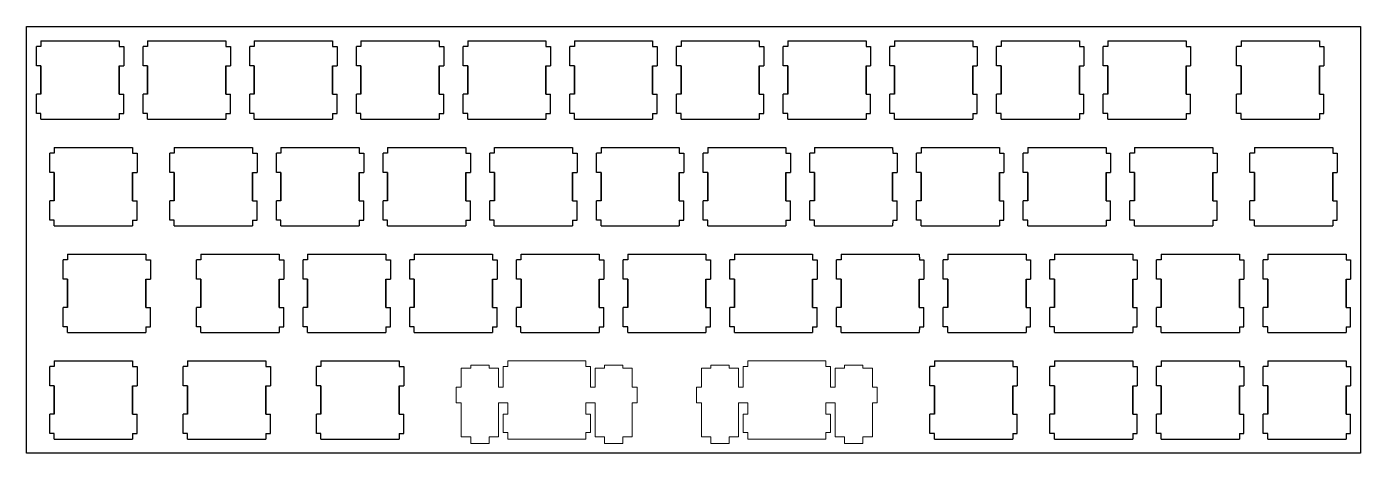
# Model space of a CAD drawing. Header units: millimetres. Extents: x 25 to 263, y 19 to 95.
import ezdxf

# ---------------------------------------------------------------- set-up
doc = ezdxf.new("R2010")
doc.units = ezdxf.units.MM
doc.header["$MEASUREMENT"] = 0
doc.layers.add('Layer 1', color=7, linetype='Continuous')

# ---------------------------------------------------------------- blocks, each defined once
blk = doc.blocks.new('*U1')
for p, q in [((-6.98755, 6.00456), (-7.80035, 6.00456)), ((-6.98755, 6.985), (-6.98755, 6.00456)), ((-6.985, 6.985), (6.985, 6.985)), ((6.985, 6.985), (6.98755, 6.00456)), ((6.98755, 6.00456), (7.80035, 6.00456)), ((-6.985, 2.50444), (-7.80035, 2.50444)), ((6.985, 2.50444), (7.80035, 2.50444)), ((-6.985, -2.50444), (-7.80035, -2.50444)), ((6.985, -2.50444), (7.80035, -2.50444)), ((7.80035, -6.00456), (7.80035, -2.50444)), ((-6.985, -6.985), (-6.98755, -6.985)), ((-6.985, -6.985), (6.985, -6.985)), ((6.98755, -6.00456), (6.985, -6.985)), ((6.98755, -6.00456), (7.80035, -6.00456))]:
    blk.add_line(p, q)
for points in [[(-7.80035, 2.50444), (-7.80035, 6.00456)], [(7.80035, 6.00456), (7.80035, 2.50444)], [(-6.985, -2.50444), (-6.985, 2.50444)], [(-6.985, 2.50444), (-6.985, -2.50444)], [(6.985, 2.50444), (6.985, -2.50444)], [(6.985, -2.50444), (6.985, 2.50444)], [(-7.80035, -6.00456), (-7.80035, -2.50444)], [(-6.98755, -6.985), (-6.98755, -6.00456), (-7.80035, -6.00456)]]:
    blk.add_lwpolyline(points)
blk = doc.blocks.new('*U2')
at = {"color": 0, "linetype": 'ByBlock', "lineweight": -2, "transparency": 16777216}
for p in [(0, 0), (19.05, 0), (38.1, 0), (57.15, 0), (76.2, 0), (95.25, 0), (114.3, 0), (133.35, 0), (152.4, 0), (171.45, 0), (190.5, 0)]:
    blk.add_blockref('*U1', p, dxfattribs=at)
blk = doc.blocks.new('*U3')
for p, q in [((-6.98755, 6.00456), (-7.80035, 6.00456)), ((-6.98755, 6.985), (-6.98755, 6.00456)), ((-6.985, 6.985), (6.985, 6.985)), ((6.985, 6.985), (6.98755, 6.00456)), ((6.98755, 6.00456), (7.80035, 6.00456)), ((-6.985, 2.50444), (-7.80035, 2.50444)), ((6.985, 2.50444), (7.80035, 2.50444)), ((-6.985, -2.50444), (-7.80035, -2.50444)), ((6.985, -2.50444), (7.80035, -2.50444)), ((7.80035, -6.00456), (7.80035, -2.50444)), ((-6.985, -6.985), (-6.98755, -6.985)), ((-6.985, -6.985), (6.985, -6.985)), ((6.98755, -6.00456), (6.985, -6.985)), ((6.98755, -6.00456), (7.80035, -6.00456))]:
    blk.add_line(p, q)
for points in [[(-7.80035, 2.50444), (-7.80035, 6.00456)], [(7.80035, 6.00456), (7.80035, 2.50444)], [(-6.985, -2.50444), (-6.985, 2.50444)], [(-6.985, 2.50444), (-6.985, -2.50444)], [(6.985, 2.50444), (6.985, -2.50444)], [(6.985, -2.50444), (6.985, 2.50444)], [(-7.80035, -6.00456), (-7.80035, -2.50444)], [(-6.98755, -6.985), (-6.98755, -6.00456), (-7.80035, -6.00456)]]:
    blk.add_lwpolyline(points)
blk = doc.blocks.new('*U4')
at = {"color": 0, "linetype": 'ByBlock', "lineweight": -2, "transparency": 16777216}
blk.add_blockref('*U3', (0, 0), dxfattribs=at)
blk = doc.blocks.new('*U5')
for p, q in [((-6.98755, 6.00456), (-7.80035, 6.00456)), ((-6.98755, 6.985), (-6.98755, 6.00456)), ((-6.985, 6.985), (6.985, 6.985)), ((6.985, 6.985), (6.98755, 6.00456)), ((6.98755, 6.00456), (7.80035, 6.00456)), ((-6.985, 2.50444), (-7.80035, 2.50444)), ((6.985, 2.50444), (7.80035, 2.50444)), ((-6.985, -2.50444), (-7.80035, -2.50444)), ((6.985, -2.50444), (7.80035, -2.50444)), ((7.80035, -6.00456), (7.80035, -2.50444)), ((-6.985, -6.985), (-6.98755, -6.985)), ((-6.985, -6.985), (6.985, -6.985)), ((6.98755, -6.00456), (6.985, -6.985)), ((6.98755, -6.00456), (7.80035, -6.00456))]:
    blk.add_line(p, q)
for points in [[(-7.80035, 2.50444), (-7.80035, 6.00456)], [(7.80035, 6.00456), (7.80035, 2.50444)], [(-6.985, -2.50444), (-6.985, 2.50444)], [(-6.985, 2.50444), (-6.985, -2.50444)], [(6.985, 2.50444), (6.985, -2.50444)], [(6.985, -2.50444), (6.985, 2.50444)], [(-7.80035, -6.00456), (-7.80035, -2.50444)], [(-6.98755, -6.985), (-6.98755, -6.00456), (-7.80035, -6.00456)]]:
    blk.add_lwpolyline(points)
blk = doc.blocks.new('*U6')
at = {"color": 0, "linetype": 'ByBlock', "lineweight": -2, "transparency": 16777216}
blk.add_blockref('*U5', (0, 0), dxfattribs=at)
blk = doc.blocks.new('*U7')
for p, q in [((-6.98755, 6.00456), (-7.80035, 6.00456)), ((-6.98755, 6.985), (-6.98755, 6.00456)), ((-6.985, 6.985), (6.985, 6.985)), ((6.985, 6.985), (6.98755, 6.00456)), ((6.98755, 6.00456), (7.80035, 6.00456)), ((-6.985, 2.50444), (-7.80035, 2.50444)), ((6.985, 2.50444), (7.80035, 2.50444)), ((-6.985, -2.50444), (-7.80035, -2.50444)), ((6.985, -2.50444), (7.80035, -2.50444)), ((7.80035, -6.00456), (7.80035, -2.50444)), ((-6.985, -6.985), (-6.98755, -6.985)), ((-6.985, -6.985), (6.985, -6.985)), ((6.98755, -6.00456), (6.985, -6.985)), ((6.98755, -6.00456), (7.80035, -6.00456))]:
    blk.add_line(p, q)
for points in [[(-7.80035, 2.50444), (-7.80035, 6.00456)], [(7.80035, 6.00456), (7.80035, 2.50444)], [(-6.985, -2.50444), (-6.985, 2.50444)], [(-6.985, 2.50444), (-6.985, -2.50444)], [(6.985, 2.50444), (6.985, -2.50444)], [(6.985, -2.50444), (6.985, 2.50444)], [(-7.80035, -6.00456), (-7.80035, -2.50444)], [(-6.98755, -6.985), (-6.98755, -6.00456), (-7.80035, -6.00456)]]:
    blk.add_lwpolyline(points)
blk = doc.blocks.new('*U8')
at = {"color": 0, "linetype": 'ByBlock', "lineweight": -2, "transparency": 16777216}
blk.add_blockref('*U7', (0, 0), dxfattribs=at)
blk = doc.blocks.new('*U9')
for p, q in [((-6.98755, 6.00456), (-7.80035, 6.00456)), ((-6.98755, 6.985), (-6.98755, 6.00456)), ((-6.985, 6.985), (6.985, 6.985)), ((6.985, 6.985), (6.98755, 6.00456)), ((6.98755, 6.00456), (7.80035, 6.00456)), ((-6.985, 2.50444), (-7.80035, 2.50444)), ((6.985, 2.50444), (7.80035, 2.50444)), ((-6.985, -2.50444), (-7.80035, -2.50444)), ((6.985, -2.50444), (7.80035, -2.50444)), ((7.80035, -6.00456), (7.80035, -2.50444)), ((-6.985, -6.985), (-6.98755, -6.985)), ((-6.985, -6.985), (6.985, -6.985)), ((6.98755, -6.00456), (6.985, -6.985)), ((6.98755, -6.00456), (7.80035, -6.00456))]:
    blk.add_line(p, q)
for points in [[(-7.80035, 2.50444), (-7.80035, 6.00456)], [(7.80035, 6.00456), (7.80035, 2.50444)], [(-6.985, -2.50444), (-6.985, 2.50444)], [(-6.985, 2.50444), (-6.985, -2.50444)], [(6.985, 2.50444), (6.985, -2.50444)], [(6.985, -2.50444), (6.985, 2.50444)], [(-7.80035, -6.00456), (-7.80035, -2.50444)], [(-6.98755, -6.985), (-6.98755, -6.00456), (-7.80035, -6.00456)]]:
    blk.add_lwpolyline(points)
blk = doc.blocks.new('*U10')
at = {"color": 0, "linetype": 'ByBlock', "lineweight": -2, "transparency": 16777216}
for p in [(0, 0), (19.05, 0), (38.1, 0), (57.15, 0), (76.2, 0), (95.25, 0), (114.3, 0), (133.35, 0), (152.4, 0), (171.45, 0)]:
    blk.add_blockref('*U9', p, dxfattribs=at)
blk = doc.blocks.new('*U11')
for p, q in [((-6.98755, 6.00456), (-7.80035, 6.00456)), ((-6.98755, 6.985), (-6.98755, 6.00456)), ((-6.985, 6.985), (6.985, 6.985)), ((6.985, 6.985), (6.98755, 6.00456)), ((6.98755, 6.00456), (7.80035, 6.00456)), ((-6.985, 2.50444), (-7.80035, 2.50444)), ((6.985, 2.50444), (7.80035, 2.50444)), ((-6.985, -2.50444), (-7.80035, -2.50444)), ((6.985, -2.50444), (7.80035, -2.50444)), ((7.80035, -6.00456), (7.80035, -2.50444)), ((-6.985, -6.985), (-6.98755, -6.985)), ((-6.985, -6.985), (6.985, -6.985)), ((6.98755, -6.00456), (6.985, -6.985)), ((6.98755, -6.00456), (7.80035, -6.00456))]:
    blk.add_line(p, q)
for points in [[(-7.80035, 2.50444), (-7.80035, 6.00456)], [(7.80035, 6.00456), (7.80035, 2.50444)], [(-6.985, -2.50444), (-6.985, 2.50444)], [(-6.985, 2.50444), (-6.985, -2.50444)], [(6.985, 2.50444), (6.985, -2.50444)], [(6.985, -2.50444), (6.985, 2.50444)], [(-7.80035, -6.00456), (-7.80035, -2.50444)], [(-6.98755, -6.985), (-6.98755, -6.00456), (-7.80035, -6.00456)]]:
    blk.add_lwpolyline(points)
blk = doc.blocks.new('*U12')
at = {"color": 0, "linetype": 'ByBlock', "lineweight": -2, "transparency": 16777216}
blk.add_blockref('*U11', (0, 0), dxfattribs=at)
blk = doc.blocks.new('*U13')
for p, q in [((-6.98755, 6.00456), (-7.80035, 6.00456)), ((-6.98755, 6.985), (-6.98755, 6.00456)), ((-6.985, 6.985), (6.985, 6.985)), ((6.985, 6.985), (6.98755, 6.00456)), ((6.98755, 6.00456), (7.80035, 6.00456)), ((-6.985, 2.50444), (-7.80035, 2.50444)), ((6.985, 2.50444), (7.80035, 2.50444)), ((-6.985, -2.50444), (-7.80035, -2.50444)), ((6.985, -2.50444), (7.80035, -2.50444)), ((7.80035, -6.00456), (7.80035, -2.50444)), ((-6.985, -6.985), (-6.98755, -6.985)), ((-6.985, -6.985), (6.985, -6.985)), ((6.98755, -6.00456), (6.985, -6.985)), ((6.98755, -6.00456), (7.80035, -6.00456))]:
    blk.add_line(p, q)
for points in [[(-7.80035, 2.50444), (-7.80035, 6.00456)], [(7.80035, 6.00456), (7.80035, 2.50444)], [(-6.985, -2.50444), (-6.985, 2.50444)], [(-6.985, 2.50444), (-6.985, -2.50444)], [(6.985, 2.50444), (6.985, -2.50444)], [(6.985, -2.50444), (6.985, 2.50444)], [(-7.80035, -6.00456), (-7.80035, -2.50444)], [(-6.98755, -6.985), (-6.98755, -6.00456), (-7.80035, -6.00456)]]:
    blk.add_lwpolyline(points)
blk = doc.blocks.new('*U14')
at = {"color": 0, "linetype": 'ByBlock', "lineweight": -2, "transparency": 16777216}
for p in [(0, 0), (19.05, 0), (38.1, 0), (57.15, 0), (76.2, 0), (95.25, 0), (114.3, 0), (133.35, 0), (152.4, 0), (171.45, 0), (190.5, 0)]:
    blk.add_blockref('*U13', p, dxfattribs=at)
blk = doc.blocks.new('*U17')
for p, q in [((-6.98755, 6.00456), (-7.80035, 6.00456)), ((-6.98755, 6.985), (-6.98755, 6.00456)), ((-6.985, 6.985), (6.985, 6.985)), ((6.985, 6.985), (6.98755, 6.00456)), ((6.98755, 6.00456), (7.80035, 6.00456)), ((-6.985, 2.50444), (-7.80035, 2.50444)), ((6.985, 2.50444), (7.80035, 2.50444)), ((-6.985, -2.50444), (-7.80035, -2.50444)), ((6.985, -2.50444), (7.80035, -2.50444)), ((7.80035, -6.00456), (7.80035, -2.50444)), ((-6.985, -6.985), (-6.98755, -6.985)), ((-6.985, -6.985), (6.985, -6.985)), ((6.98755, -6.00456), (6.985, -6.985)), ((6.98755, -6.00456), (7.80035, -6.00456))]:
    blk.add_line(p, q)
for points in [[(-7.80035, 2.50444), (-7.80035, 6.00456)], [(7.80035, 6.00456), (7.80035, 2.50444)], [(-6.985, -2.50444), (-6.985, 2.50444)], [(-6.985, 2.50444), (-6.985, -2.50444)], [(6.985, 2.50444), (6.985, -2.50444)], [(6.985, -2.50444), (6.985, 2.50444)], [(-7.80035, -6.00456), (-7.80035, -2.50444)], [(-6.98755, -6.985), (-6.98755, -6.00456), (-7.80035, -6.00456)]]:
    blk.add_lwpolyline(points)
blk = doc.blocks.new('*U18')
at = {"color": 0, "linetype": 'ByBlock', "lineweight": -2, "transparency": 16777216}
for p in [(0, 0), (19.05, 0), (38.1, 0)]:
    blk.add_blockref('*U17', p, dxfattribs=at)
blk = doc.blocks.new('*U23')
for p, q in [((-6.98755, 6.00456), (-7.80035, 6.00456)), ((-6.98755, 6.985), (-6.98755, 6.00456)), ((-6.985, 6.985), (6.985, 6.985)), ((6.985, 6.985), (6.98755, 6.00456)), ((6.98755, 6.00456), (7.80035, 6.00456)), ((-6.985, 2.50444), (-7.80035, 2.50444)), ((6.985, 2.50444), (7.80035, 2.50444)), ((-6.985, -2.50444), (-7.80035, -2.50444)), ((6.985, -2.50444), (7.80035, -2.50444)), ((7.80035, -6.00456), (7.80035, -2.50444)), ((-6.985, -6.985), (-6.98755, -6.985)), ((-6.985, -6.985), (6.985, -6.985)), ((6.98755, -6.00456), (6.985, -6.985)), ((6.98755, -6.00456), (7.80035, -6.00456))]:
    blk.add_line(p, q)
for points in [[(-7.80035, 2.50444), (-7.80035, 6.00456)], [(7.80035, 6.00456), (7.80035, 2.50444)], [(-6.985, -2.50444), (-6.985, 2.50444)], [(-6.985, 2.50444), (-6.985, -2.50444)], [(6.985, 2.50444), (6.985, -2.50444)], [(6.985, -2.50444), (6.985, 2.50444)], [(-7.80035, -6.00456), (-7.80035, -2.50444)], [(-6.98755, -6.985), (-6.98755, -6.00456), (-7.80035, -6.00456)]]:
    blk.add_lwpolyline(points)
blk = doc.blocks.new('*U25')
at = {"color": 0, "linetype": 'ByBlock', "lineweight": -2, "transparency": 16777216}
for p in [(0, 0), (23.8125, 0), (47.625, 0)]:
    blk.add_blockref('*U23', p, dxfattribs=at)
blk = doc.blocks.new('*U26')
at = {"layer": 'Layer 1', "color": 0, "lineweight": 9}
for points in [[(6.985, 7.366), (6.985, 7.366), (-6.985, 7.366), (-6.985, 7.366)], [(-6.985, 7.366), (-6.985, 7.366), (-6.985, 6.3856), (-6.985, 6.3856)], [(6.985, 6.3856), (6.985, 6.3856), (6.985, 7.366), (6.985, 7.366)], [(-13.589, 6.0706), (-13.589, 6.0706), (-15.2654, 6.0706), (-15.2654, 6.0706)], [(-15.2654, 6.0706), (-15.2654, 6.0706), (-15.2654, 2.667), (-15.2654, 2.667)], [(-10.287, 6.604), (-10.287, 6.604), (-13.589, 6.604), (-13.589, 6.604)], [(-13.589, 6.604), (-13.589, 6.604), (-13.589, 6.0706), (-13.589, 6.0706)], [(-10.287, 6.0706), (-10.287, 6.0706), (-10.287, 6.604), (-10.287, 6.604)], [(-8.6106, 6.0706), (-8.6106, 6.0706), (-10.287, 6.0706), (-10.287, 6.0706)], [(-8.6106, 6.0706), (-8.6106, 6.0706), (-8.6106, 6.0706), (-8.6106, 6.0706)], [(-8.6106, 2.667), (-8.6106, 2.667), (-8.6106, 6.0706), (-8.6106, 6.0706)], [(-6.985, 6.3856), (-6.985, 6.3856), (-7.7978, 6.3856), (-7.7978, 6.3856)], [(-7.7978, 6.3856), (-7.7978, 6.3856), (-7.7978, 2.667), (-7.7978, 2.667)], [(7.7978, 6.3856), (7.7978, 6.3856), (6.985, 6.3856), (6.985, 6.3856)], [(7.7978, 2.667), (7.7978, 2.667), (7.7978, 6.3856), (7.7978, 6.3856)], [(10.287, 6.0706), (10.287, 6.0706), (8.6106, 6.0706), (8.6106, 6.0706)], [(8.6106, 6.0706), (8.6106, 6.0706), (8.6106, 2.667), (8.6106, 2.667)], [(13.589, 6.604), (13.589, 6.604), (10.287, 6.604), (10.287, 6.604)], [(10.287, 6.604), (10.287, 6.604), (10.287, 6.0706), (10.287, 6.0706)], [(13.589, 6.0706), (13.589, 6.0706), (13.589, 6.604), (13.589, 6.604)], [(15.2654, 6.0706), (15.2654, 6.0706), (13.589, 6.0706), (13.589, 6.0706)], [(15.2654, 2.667), (15.2654, 2.667), (15.2654, 6.0706), (15.2654, 6.0706)], [(-15.2654, 2.667), (-15.2654, 2.667), (-16.1544, 2.667), (-16.1544, 2.667)], [(-16.1544, 2.667), (-16.1544, 2.667), (-16.1544, -0.127), (-16.1544, -0.127)], [(-7.7978, 2.667), (-7.7978, 2.667), (-8.6106, 2.667), (-8.6106, 2.667)], [(8.6106, 2.667), (8.6106, 2.667), (7.7978, 2.667), (7.7978, 2.667)], [(16.1544, 2.667), (16.1544, 2.667), (15.2654, 2.667), (15.2654, 2.667)], [(16.1544, -0.127), (16.1544, -0.127), (16.1544, 2.667), (16.1544, 2.667)], [(-16.1544, -0.127), (-16.1544, -0.127), (-15.2654, -0.127), (-15.2654, -0.127)], [(-15.2654, -0.127), (-15.2654, -0.127), (-15.2654, -6.223), (-15.2654, -6.223)], [(-8.6106, -6.223), (-8.6106, -6.223), (-8.6106, -0.127), (-8.6106, -0.127)], [(-8.6106, -0.127), (-8.6106, -0.127), (-6.985, -0.127), (-6.985, -0.127)], [(-7.7978, -2.1234), (-7.7978, -2.1234), (-7.7978, -5.4356), (-7.7978, -5.4356)], [(-6.985, -2.1234), (-6.985, -2.1234), (-7.7978, -2.1234), (-7.7978, -2.1234)], [(-6.985, -0.127), (-6.985, -0.127), (-6.985, -2.1234), (-6.985, -2.1234)], [(6.985, -2.1234), (6.985, -2.1234), (6.985, -0.127), (6.985, -0.127)], [(6.985, -0.127), (6.985, -0.127), (8.6106, -0.127), (8.6106, -0.127)], [(7.7978, -2.1234), (7.7978, -2.1234), (6.985, -2.1234), (6.985, -2.1234)], [(7.7978, -5.4356), (7.7978, -5.4356), (7.7978, -2.1234), (7.7978, -2.1234)], [(8.6106, -0.127), (8.6106, -0.127), (8.6106, -6.223), (8.6106, -6.223)], [(15.2654, -6.223), (15.2654, -6.223), (15.2654, -0.127), (15.2654, -0.127)], [(15.2654, -0.127), (15.2654, -0.127), (16.1544, -0.127), (16.1544, -0.127)], [(-15.2654, -6.223), (-15.2654, -6.223), (-13.589, -6.223), (-13.589, -6.223)], [(-13.589, -6.223), (-13.589, -6.223), (-13.589, -7.366), (-13.589, -7.366)], [(-10.287, -7.366), (-10.287, -7.366), (-10.287, -6.223), (-10.287, -6.223)], [(-10.287, -6.223), (-10.287, -6.223), (-8.6106, -6.223), (-8.6106, -6.223)], [(-7.7978, -5.4356), (-7.7978, -5.4356), (-6.985, -5.4356), (-6.985, -5.4356)], [(-6.985, -6.604), (-6.985, -6.604), (-6.985, -5.4356), (-6.985, -5.4356)], [(-6.985, -6.604), (-6.985, -6.604), (6.985, -6.604), (6.985, -6.604)], [(6.985, -6.604), (6.985, -6.604), (6.985, -5.4356), (6.985, -5.4356)], [(6.985, -5.4356), (6.985, -5.4356), (7.7978, -5.4356), (7.7978, -5.4356)], [(8.6106, -6.223), (8.6106, -6.223), (10.287, -6.223), (10.287, -6.223)], [(8.6106, -6.223), (8.6106, -6.223), (8.6106, -6.223), (8.6106, -6.223)], [(10.287, -6.223), (10.287, -6.223), (10.287, -7.366), (10.287, -7.366)], [(13.589, -7.366), (13.589, -7.366), (13.589, -6.223), (13.589, -6.223)], [(13.589, -6.223), (13.589, -6.223), (15.2654, -6.223), (15.2654, -6.223)], [(-13.589, -7.366), (-13.589, -7.366), (-10.287, -7.366), (-10.287, -7.366)], [(10.287, -7.366), (10.287, -7.366), (13.589, -7.366), (13.589, -7.366)]]:
    blk.add_open_spline(points, degree=3, dxfattribs=at)
blk = doc.blocks.new('*U27')
at = {"color": 0, "linetype": 'ByBlock', "lineweight": -2, "transparency": 16777216}
for p in [(0, 0), (42.8625, 0)]:
    blk.add_blockref('*U26', p, dxfattribs=at)
blk = doc.blocks.new('*U28')
for p, q in [((-6.98755, 6.00456), (-7.80035, 6.00456)), ((-6.98755, 6.985), (-6.98755, 6.00456)), ((-6.985, 6.985), (6.985, 6.985)), ((6.985, 6.985), (6.98755, 6.00456)), ((6.98755, 6.00456), (7.80035, 6.00456)), ((-6.985, 2.50444), (-7.80035, 2.50444)), ((6.985, 2.50444), (7.80035, 2.50444)), ((-6.985, -2.50444), (-7.80035, -2.50444)), ((6.985, -2.50444), (7.80035, -2.50444)), ((7.80035, -6.00456), (7.80035, -2.50444)), ((-6.985, -6.985), (-6.98755, -6.985)), ((-6.985, -6.985), (6.985, -6.985)), ((6.98755, -6.00456), (6.985, -6.985)), ((6.98755, -6.00456), (7.80035, -6.00456))]:
    blk.add_line(p, q)
for points in [[(-7.80035, 2.50444), (-7.80035, 6.00456)], [(7.80035, 6.00456), (7.80035, 2.50444)], [(-6.985, -2.50444), (-6.985, 2.50444)], [(-6.985, 2.50444), (-6.985, -2.50444)], [(6.985, 2.50444), (6.985, -2.50444)], [(6.985, -2.50444), (6.985, 2.50444)], [(-7.80035, -6.00456), (-7.80035, -2.50444)], [(-6.98755, -6.985), (-6.98755, -6.00456), (-7.80035, -6.00456)]]:
    blk.add_lwpolyline(points)
blk = doc.blocks.new('*U30')
at = {"color": 0, "linetype": 'ByBlock', "lineweight": -2, "transparency": 16777216}
blk.add_blockref('*U28', (0, 0), dxfattribs=at)

msp = doc.modelspace()

# ---------------------------------------------------------------- linework, layer by layer
msp.add_lwpolyline([(263.02, 19.15), (24.89, 19.15), (24.89, 95.35), (263.02, 95.35)], close=True)

# ---------------------------------------------------------------- block references
for name, p in [('*U2', (34.42, 85.82)), ('*U4', (248.73, 85.82)), ('*U8', (36.8, 66.77)), ('*U10', (58.23, 66.77)), ('*U6', (251.11, 66.77)), ('*U12', (39.18, 47.72)), ('*U14', (62.99, 47.72)), ('*U25', (36.8, 28.67)), ('*U27', (117.76, 28.29)), ('*U30', (193.96, 28.67)), ('*U18', (215.39, 28.67))]:
    msp.add_blockref(name, p)

doc.saveas('drawing.dxf')
